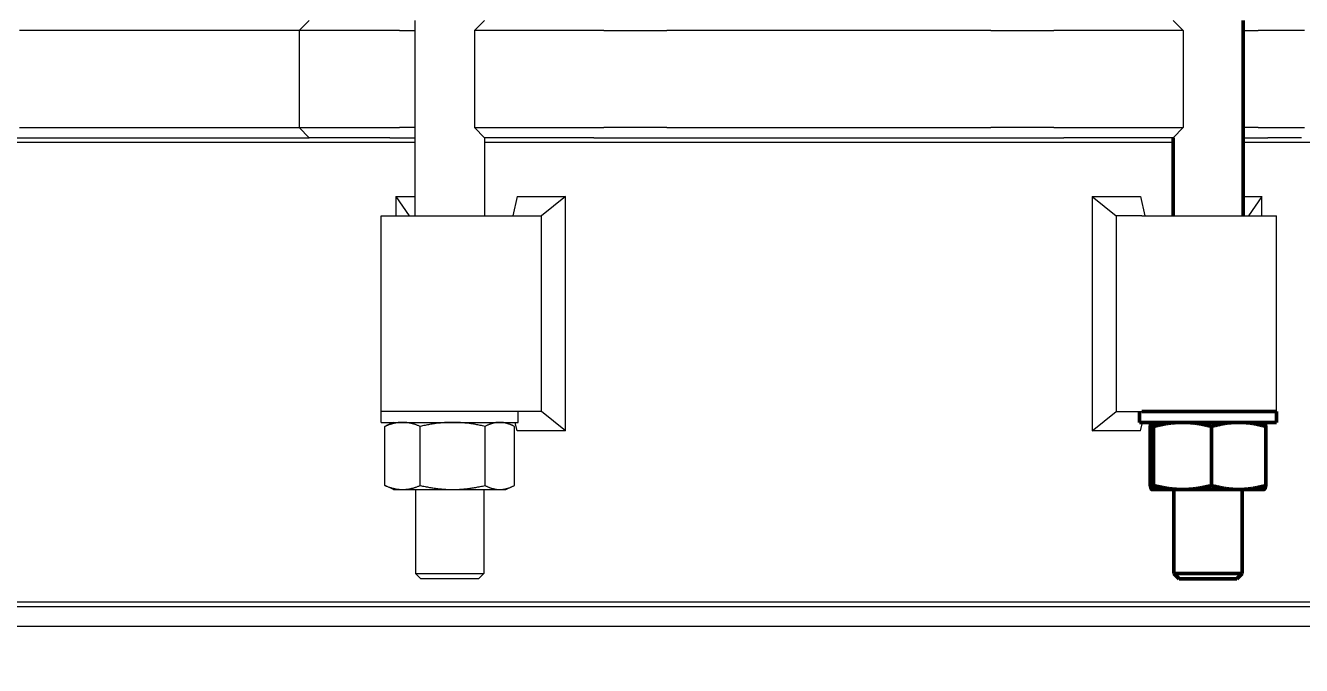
# Model space of a CAD drawing. Header units: inches. Extents: x 15 to 402, y 6 to 258.
# Drawn here: x 69.34 to 85.67, y 113.49 to 121.67 of the extents above; entities that cross this region are included whole.
import ezdxf

# ---------------------------------------------------------------- set-up
doc = ezdxf.new("R2010")
doc.units = ezdxf.units.IN
doc.header["$LTSCALE"] = 12
doc.header["$MEASUREMENT"] = 0
doc.layers.add('Dimension (ANSI)', color=7, linetype='Continuous', lineweight=25)
doc.layers.add('Visible (ANSI)', color=7, linetype='Continuous', lineweight=50)
doc.styles.add('MEMCOR Medium', font='arial.ttf')
doc.dimstyles.new('Default (ANSI)', dxfattribs={"dimscale": 12, "dimtxt": 0.15, "dimasz": 0.098425, "dimexe": 0.125, "dimexo": 0.0625, "dimgap": 0.031496, "dimtad": 0, "dimtih": 1, "dimtoh": 1, "dimdec": 4, "dimrnd": 1e-08, "dimzin": 3, "dimdsep": 46, "dimlunit": 5, "dimtxsty": 'MEMCOR Medium', "dimcen": 0.09, "dimdle": 0.393701, "dimclrd": 256, "dimclre": 256, "dimclrt": 256, "dimadec": 0, "dimazin": 1, "dimtfac": 0.8, "dimtofl": 0, "dimtmove": 0, "dimatfit": 3, "dimfxl": 1, "dimfrac": 1, "dimtolj": 1, "dimtzin": 4, "dimlwd": -1, "dimlwe": -1, "dimarcsym": 0})

# ---------------------------------------------------------------- blocks, each defined once
blk = doc.blocks.new('*D19')
at = {"layer": 'Defpoints', "color": 0, "transparency": 16777216}
for p in [(60.399, 120.366), (98.836, 120.366), (98.836, 109.697)]:
    blk.add_point(p, dxfattribs=at)
at = {"layer": 'Dimension (ANSI)', "transparency": 16777216}
for p, q in [((60.399, 119.616), (60.399, 108.197)), ((98.836, 119.616), (98.836, 108.197)), ((61.58, 109.697), (97.654, 109.697)), ((98.836, 109.697), (102.625, 109.697))]:
    blk.add_line(p, q, dxfattribs=at)
for points in [[(61.58, 109.894), (61.58, 109.5), (60.399, 109.697)], [(97.654, 109.894), (97.654, 109.5), (98.836, 109.697)]]:
    blk.add_solid(points, dxfattribs=at)
at = {"layer": 'Dimension (ANSI)', "transparency": 16777216, "char_height": 1.8, "attachment_point": 5, "style": 'MEMCOR Medium'}
for s, insert in [('\\A1; 38{\\H0.8x;\\S7#16;} in', (109.125, 111.537)), ('\\A1;[976.3 mm]', (109.125, 108.166))]:
    blk.add_mtext(s, dxfattribs=dict(at, insert=insert))

msp = doc.modelspace()

# ---------------------------------------------------------------- linework, layer by layer
at = {"layer": 'Visible (ANSI)', "linetype": 'Continuous', "lineweight": 18}
for p, q in [((72.96902, 121.73586), (72.83902, 121.60586)), ((74.31737, 121.73586), (74.31737, 119.23586)), ((75.21208, 121.73586), (75.08208, 121.60586)), ((84.02232, 121.73586), (84.15232, 121.60586)), ((72.83902, 121.60586), (69.25917, 121.60586)), ((73.52869, 121.60586), (72.83902, 121.60586)), ((72.83902, 121.60586), (72.83902, 120.36586)), ((73.80918, 121.60586), (73.52869, 121.60586)), ((74.12467, 121.60586), (73.80918, 121.60586)), ((74.12467, 121.60586), (74.31737, 121.60586)), ((75.27677, 121.60586), (75.08208, 121.60586)), ((75.08208, 121.60586), (75.08208, 120.36586)), ((75.5643, 121.60586), (75.27677, 121.60586)), ((76.73679, 121.60586), (75.5643, 121.60586)), ((76.73679, 121.60586), (77.00081, 121.60586)), ((77.00081, 121.60586), (77.54386, 121.60586)), ((81.69053, 121.60586), (77.54386, 121.60586)), ((81.69053, 121.60586), (82.23359, 121.60586)), ((82.23359, 121.60586), (82.4976, 121.60586)), ((83.6701, 121.60586), (82.4976, 121.60586)), ((83.95762, 121.60586), (83.6701, 121.60586)), ((84.15232, 121.60586), (83.95762, 121.60586)), ((84.15232, 121.60586), (84.15232, 120.36586)), ((84.91703, 121.60586), (85.10972, 121.60586)), ((85.42521, 121.60586), (85.10972, 121.60586)), ((85.7057, 121.60586), (85.42521, 121.60586)), ((69.25917, 120.36586), (72.83902, 120.36586)), ((72.83902, 120.36586), (73.52869, 120.36586)), ((72.96902, 120.23586), (72.83902, 120.36586)), ((73.52869, 120.36586), (73.80918, 120.36586)), ((73.80918, 120.36586), (74.12467, 120.36586)), ((74.31737, 120.36586), (74.12467, 120.36586)), ((75.08208, 120.36586), (75.27677, 120.36586)), ((75.21208, 120.23586), (75.08208, 120.36586)), ((75.27677, 120.36586), (75.5643, 120.36586)), ((75.5643, 120.36586), (76.73679, 120.36586)), ((77.00081, 120.36586), (76.73679, 120.36586)), ((77.54386, 120.36586), (77.00081, 120.36586)), ((77.54386, 120.36586), (81.69053, 120.36586)), ((82.23359, 120.36586), (81.69053, 120.36586)), ((82.4976, 120.36586), (82.23359, 120.36586)), ((82.4976, 120.36586), (83.6701, 120.36586)), ((83.6701, 120.36586), (83.95762, 120.36586)), ((83.95762, 120.36586), (84.15232, 120.36586)), ((84.02232, 120.23586), (84.15232, 120.36586)), ((85.10972, 120.36586), (84.91703, 120.36586)), ((85.10972, 120.36586), (85.42521, 120.36586)), ((85.42521, 120.36586), (85.7057, 120.36586)), ((69.07436, 120.23586), (72.96902, 120.23586)), ((73.56904, 120.23586), (72.96902, 120.23586)), ((73.84766, 120.23586), (73.56904, 120.23586)), ((73.9991, 120.23586), (73.84766, 120.23586)), ((73.9991, 120.23586), (74.31737, 120.23586)), ((75.30553, 120.23586), (75.21208, 120.23586)), ((75.21237, 120.23586), (75.21237, 119.23586)), ((75.59115, 120.23586), (75.30553, 120.23586)), ((76.61122, 120.23586), (75.59115, 120.23586)), ((76.61122, 120.23586), (76.87523, 120.23586)), ((76.87523, 120.23586), (77.27406, 120.23586)), ((77.27406, 120.23586), (81.96033, 120.23586)), ((81.96033, 120.23586), (82.35916, 120.23586)), ((82.35916, 120.23586), (82.62317, 120.23586)), ((83.64324, 120.23586), (82.62317, 120.23586)), ((83.92886, 120.23586), (83.64324, 120.23586)), ((84.02232, 120.23586), (83.92886, 120.23586)), ((84.91703, 120.23586), (85.2353, 120.23586)), ((85.38673, 120.23586), (85.2353, 120.23586)), ((85.66536, 120.23586), (85.38673, 120.23586)), ((74.31737, 120.17336), (66.80788, 120.17336)), ((84.02203, 120.17336), (75.21237, 120.17336)), ((92.42651, 120.17336), (84.91703, 120.17336)), ((74.07561, 119.4856), (74.07561, 119.23586)), ((74.07561, 119.4856), (74.31737, 119.4856)), ((74.07561, 119.4856), (74.24834, 119.23586)), ((75.6304, 119.4856), (75.57267, 119.23586)), ((75.6304, 119.4856), (76.24842, 119.4856)), ((76.24842, 119.4856), (75.93871, 119.23586)), ((76.24842, 116.48613), (76.24842, 119.4856)), ((82.98597, 119.4856), (82.98597, 116.48613)), ((82.98597, 119.4856), (83.60399, 119.4856)), ((82.98597, 119.4856), (83.29568, 119.23586)), ((83.60399, 119.4856), (83.66172, 119.23586)), ((84.91703, 119.4856), (85.15879, 119.4856)), ((85.15879, 119.4856), (84.98605, 119.23586)), ((85.15879, 119.23586), (85.15879, 119.4856)), ((73.88987, 119.23586), (75.61005, 119.23586)), ((73.88987, 116.73586), (73.88987, 119.23586)), ((75.61005, 119.23586), (75.93871, 119.23586)), ((75.93871, 116.73586), (75.93871, 119.23586)), ((83.62434, 119.23586), (83.29568, 119.23586)), ((83.29568, 119.23586), (83.29568, 116.73586)), ((83.62434, 119.23586), (85.34453, 119.23586)), ((85.34453, 116.73586), (85.34453, 119.23586)), ((75.61005, 116.73586), (73.88987, 116.73586)), ((75.61005, 116.73586), (73.88987, 116.73586)), ((73.88987, 116.59524), (73.88987, 116.73586)), ((73.88987, 116.59524), (75.63987, 116.59524)), ((74.04587, 116.59524), (73.9582, 116.55436)), ((75.48387, 116.59524), (75.57153, 116.55436)), ((75.6304, 116.48613), (75.60518, 116.59524)), ((75.93871, 116.73586), (75.61005, 116.73586)), ((75.63987, 116.59524), (75.63987, 116.73586)), ((76.24842, 116.48613), (75.93871, 116.73586)), ((82.98597, 116.48613), (83.29568, 116.73586)), ((83.29568, 116.73586), (83.62434, 116.73586)), ((83.60399, 116.48613), (83.62921, 116.59524)), ((85.34453, 116.73586), (83.62434, 116.73586)), ((73.93581, 115.78811), (73.93581, 116.54337)), ((74.38847, 115.78811), (74.38847, 116.54337)), ((75.21753, 115.78811), (75.21753, 116.54337)), ((75.59393, 115.78811), (75.59393, 116.54337)), ((76.24842, 116.48613), (75.6304, 116.48613)), ((83.60399, 116.48613), (82.98597, 116.48613)), ((74.04587, 115.73624), (73.9582, 115.77712)), ((75.48387, 115.73624), (75.57153, 115.77712)), ((74.04587, 115.73624), (74.16214, 115.73624)), ((74.16214, 115.73624), (74.803, 115.73624)), ((74.32737, 115.73624), (74.32737, 114.6616)), ((74.803, 115.73624), (75.40573, 115.73624)), ((75.20237, 115.73624), (75.20237, 114.6616)), ((75.40573, 115.73624), (75.48387, 115.73624)), ((74.32737, 114.6616), (75.20237, 114.6616)), ((74.39553, 114.59549), (74.32737, 114.6616)), ((75.13421, 114.59549), (75.20237, 114.6616)), ((75.13421, 114.59549), (74.39553, 114.59549)), ((62.36698, 114.29836), (96.8674, 114.29836)), ((96.80482, 114.23586), (62.42948, 114.23586)), ((96.11448, 113.98586), (63.11688, 113.98586))]:
    msp.add_line(p, q, dxfattribs=at)
at = {"layer": 'Visible (ANSI)'}
for p, q in [((84.91703, 121.73586), (84.91703, 119.23586)), ((84.02203, 120.23586), (84.02203, 119.23586)), ((83.59453, 116.59524), (83.59453, 116.73586)), ((83.59453, 116.59524), (85.34453, 116.59524)), ((85.34453, 116.73586), (83.62434, 116.73586)), ((83.75053, 116.59524), (83.74951, 116.59477)), ((85.18853, 116.59524), (85.18954, 116.59477)), ((85.34453, 116.59524), (85.34453, 116.73586)), ((83.72952, 115.78811), (83.72952, 116.54337)), ((83.77355, 115.78811), (83.77355, 116.54337)), ((84.51356, 115.78811), (84.51356, 116.54337)), ((85.20953, 115.78811), (85.20953, 116.54337)), ((83.75053, 115.73624), (83.74951, 115.73671)), ((83.75053, 115.73624), (83.75154, 115.73624)), ((83.75154, 115.73624), (84.14356, 115.73624)), ((84.03203, 115.73624), (84.03203, 114.6616)), ((84.14356, 115.73624), (84.86154, 115.73624)), ((84.86154, 115.73624), (85.18853, 115.73624)), ((84.90703, 115.73624), (84.90703, 114.6616)), ((85.18853, 115.73624), (85.18954, 115.73671)), ((84.03203, 114.6616), (84.90703, 114.6616)), ((84.10019, 114.59549), (84.03203, 114.6616)), ((84.83887, 114.59549), (84.90703, 114.6616)), ((84.83887, 114.59549), (84.10019, 114.59549))]:
    msp.add_line(p, q, dxfattribs=at)
at = {"layer": 'Visible (ANSI)', "linetype": 'Continuous', "lineweight": 18}
for points, weights in [([(74.16214, 116.59524), (74.0571, 116.59524), (73.93581, 116.54337)], [1, 1.0379548493, 1]), ([(74.38847, 116.54337), (74.26718, 116.59524), (74.16214, 116.59524)], [1, 1.0379548493, 1]), ([(74.803, 116.59524), (74.61061, 116.59524), (74.38847, 116.54337)], [1, 1.0379548493, 1]), ([(75.21753, 116.54337), (74.99538, 116.59524), (74.803, 116.59524)], [1, 1.0379548493, 1]), ([(75.40573, 116.59524), (75.31839, 116.59524), (75.21753, 116.54337)], [1, 1.0379548493, 1]), ([(75.59393, 116.54337), (75.49307, 116.59524), (75.40573, 116.59524)], [1, 1.0379548493, 1]), ([(73.93581, 116.54337), (73.94716, 116.54921), (73.9582, 116.55436)], [1, 1.00413561179, 1.00736997985]), ([(73.9582, 115.77712), (73.94716, 115.78226), (73.93581, 115.78811)], [1.00736997985, 1.00413561179, 1]), ([(73.93581, 115.78811), (74.0571, 115.73624), (74.16214, 115.73624)], [1, 1.0379548493, 1]), ([(74.16214, 115.73624), (74.26718, 115.73624), (74.38847, 115.78811)], [1, 1.0379548493, 1]), ([(74.38847, 115.78811), (74.61061, 115.73624), (74.803, 115.73624)], [1, 1.0379548493, 1]), ([(74.803, 115.73624), (74.99538, 115.73624), (75.21753, 115.78811)], [1, 1.0379548493, 1]), ([(75.21753, 115.78811), (75.31839, 115.73624), (75.40573, 115.73624)], [1, 1.0379548493, 1]), ([(75.40573, 115.73624), (75.49307, 115.73624), (75.59393, 115.78811)], [1, 1.0379548493, 1])]:
    msp.add_rational_spline(points, weights, degree=2, dxfattribs=at)
at = {"layer": 'Visible (ANSI)'}
for points, weights in [([(83.75154, 116.59524), (83.74132, 116.59524), (83.72952, 116.54337)], [1, 1.0379548493, 1]), ([(83.77355, 116.54337), (83.76176, 116.59524), (83.75154, 116.59524)], [1, 1.0379548493, 1]), ([(84.14356, 116.59524), (83.97184, 116.59524), (83.77355, 116.54337)], [1, 1.0379548493, 1]), ([(84.51356, 116.54337), (84.31528, 116.59524), (84.14356, 116.59524)], [1, 1.0379548493, 1]), ([(84.86154, 116.59524), (84.70004, 116.59524), (84.51356, 116.54337)], [1, 1.0379548493, 1]), ([(85.20953, 116.54337), (85.02305, 116.59524), (84.86154, 116.59524)], [1, 1.0379548493, 1]), ([(85.18954, 116.59477), (85.19882, 116.59044), (85.20953, 116.54337)], [1.0065730979, 1.03432024631, 1]), ([(83.72952, 115.78811), (83.74132, 115.73624), (83.75154, 115.73624)], [1, 1.0379548493, 1]), ([(83.75154, 115.73624), (83.76176, 115.73624), (83.77355, 115.78811)], [1, 1.0379548493, 1]), ([(83.77355, 115.78811), (83.97184, 115.73624), (84.14356, 115.73624)], [1, 1.0379548493, 1]), ([(84.14356, 115.73624), (84.31528, 115.73624), (84.51356, 115.78811)], [1, 1.0379548493, 1]), ([(84.51356, 115.78811), (84.70004, 115.73624), (84.86154, 115.73624)], [1, 1.0379548493, 1]), ([(84.86154, 115.73624), (85.02305, 115.73624), (85.20953, 115.78811)], [1, 1.0379548493, 1]), ([(85.20953, 115.78811), (85.19882, 115.74104), (85.18954, 115.73671)], [1, 1.03432024631, 1.0065730979])]:
    msp.add_rational_spline(points, weights, degree=2, dxfattribs=at)

# ---------------------------------------------------------------- dimensions: what is measured, and where the dimension line sits
at = {"layer": 'Dimension (ANSI)'}
dim = msp.add_linear_dim(base=(98.8356, 109.69706), p1=(60.3988, 120.36586), p2=(98.8356, 120.36586), angle=180, text=' <> in\\X[976.3 mm]', dimstyle='Default (ANSI)', override={"dimgap": 0.031496, "dimtih": 0, "dimtoh": 0, "dimdec": 4, "dimpost": '', "dimtol": 0, "dimlim": 0, "dimtp": 0, "dimtm": 0, "dimtdec": 2, "dimatfit": 2}, dxfattribs=at)
dim.commit()
dim.dimension.update_dxf_attribs({"geometry": '*D19', "text_midpoint": (109.12522, 109.69706), "dimtype": 160})

doc.saveas('drawing.dxf')
